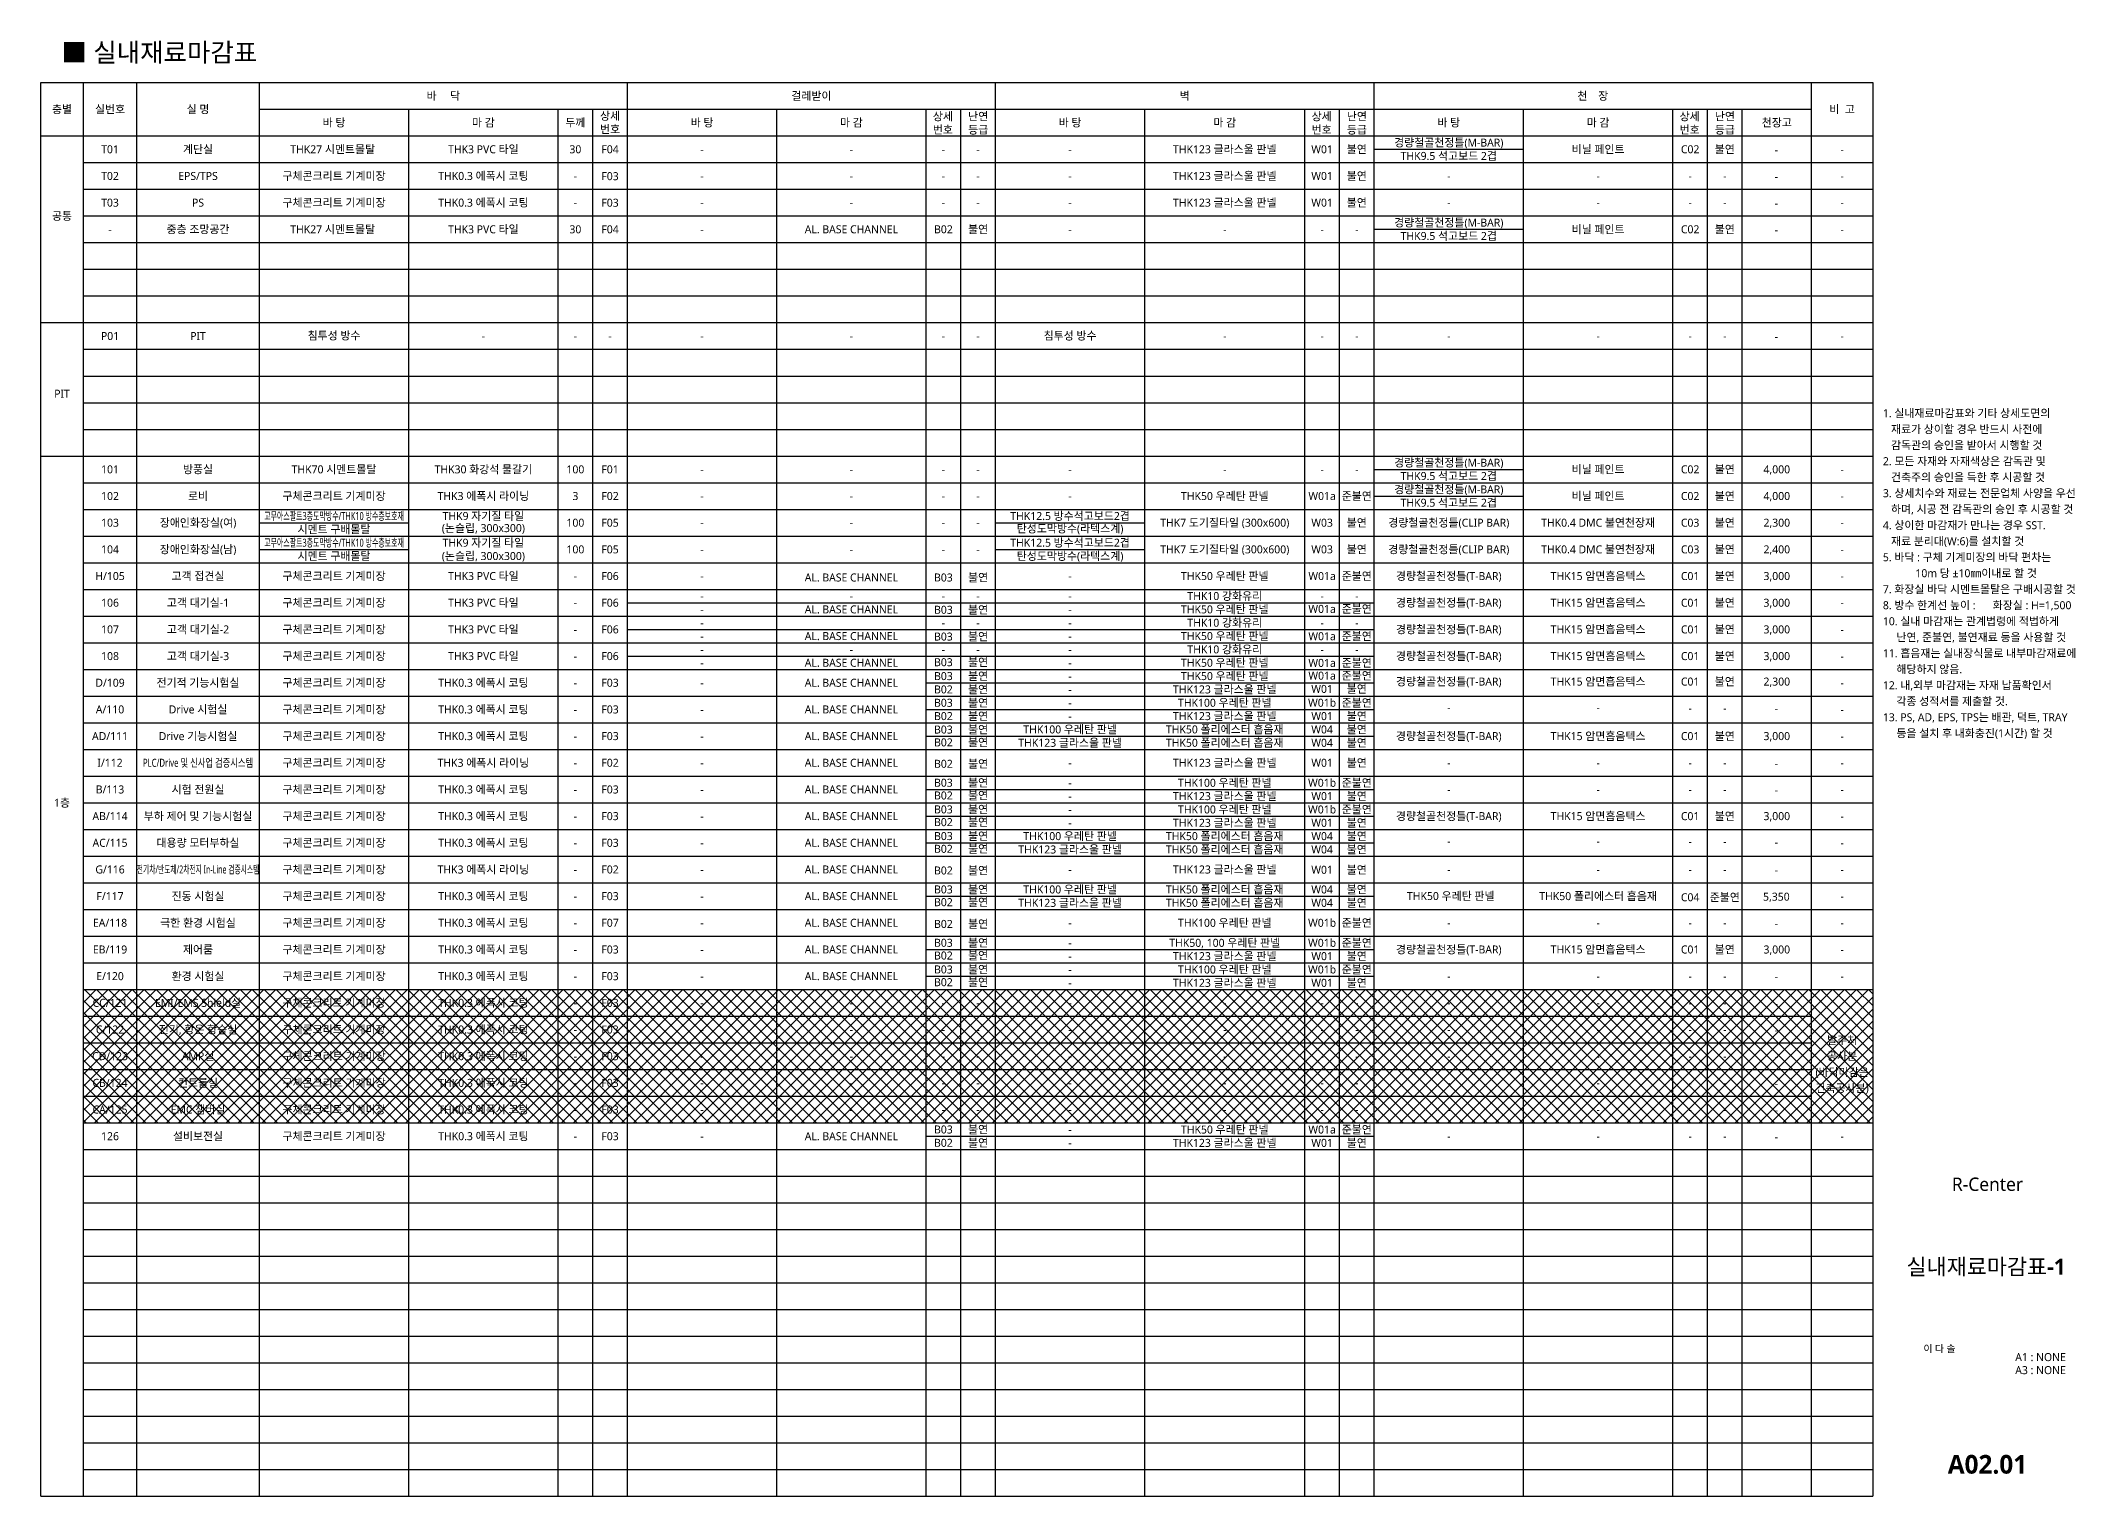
# Model space of a CAD drawing. Header units: millimetres. Extents: x 233 to 16681, y 105 to 2867.
# Drawn here: x 233 to 4047, y 105 to 2834 of the extents above; entities that cross this region are included whole.
import ezdxf
from ezdxf.enums import TextEntityAlignment as Align

# ---------------------------------------------------------------- set-up
doc = ezdxf.new("R2010")
doc.units = ezdxf.units.MM
doc.header["$LTSCALE"] = 5
for name, color, linetype in [('@별도공사분', 252, 'Continuous'), ('A-TXT-NOTE', 3, 'Continuous'), ('DIM', 7, 'Continuous'), ('ETC-8', 8, 'Continuous'), ('TEXT', 3, 'Continuous'), ('TXT', 3, 'Continuous'), ('XR-SHEET$0$TITLE', 7, 'Continuous'), ('XR-SHEET$1$SHT', 5, 'Continuous'), ('XR-SHEET$1$TEXT', 3, 'Continuous')]:
    doc.layers.add(name, color=color, linetype=linetype)
doc.styles.add('XR-SHEET$0$굴림체(옥산)', font='malgun.ttf')
doc.styles.add('맑은고딕', font='malgun.ttf')
doc.styles.add('맑은고딕B', font='malgunbd.ttf')
doc.styles.add('스타일1', font='malgun.ttf')

# ---------------------------------------------------------------- blocks, each defined once
blk = doc.blocks.new('XR-SHEET$0$TITLE')
at = {"layer": 'XR-SHEET$0$TITLE', "true_color": 0x000000, "style": 'XR-SHEET$0$굴림체(옥산)'}
for tag, height, p in [('동명칭', 6, (776.77, -457.26)), ('SCALE-A1', 3, (797.5, -522)), ('SCALE-A3', 3, (797.5, -527)), ('DATA', 3, (797.5, -540))]:
    blk.add_attdef(tag, text='', height=height, dxfattribs=at).set_placement(p, align=Align.MIDDLE)
for tag, height, p in [('TITLE1', 6, (776.5, -479.4)), ('TITLE4', 6, (776.5, -484.39)), ('TITLE2', 6, (776.5, -489)), ('TITLE5', 6, (776.5, -493.99)), ('TITLE3', 6, (776.5, -498.7)), ('NAME-1', 3, (760.16, -517.5)), ('NAME-2', 3, (760.16, -526.5)), ('A0.00', 7, (776.5, -561))]:
    blk.add_attdef(tag, text='', height=height, dxfattribs=at).set_placement(p, align=Align.MIDDLE_CENTER)
blk = doc.blocks.new('A$C5f08aae1')
at = {"layer": 'A-TXT-NOTE', "style": '맑은고딕'}
for s, p in [('1. 실내재료마감표와 기타 상세도면의 ', (13.9, -33.8)), ('   재료가 상이할 경우 반드시 사전에 ', (13.9, -63.8)), ('2. 모든 자재와 자재색상은 감독관 및 ', (13.9, -123.8)), ('   감독관의 승인을 받아서 시행할 것', (13.9, -93.8)), ('   건축주의 승인을 득한 후 시공할 것', (13.9, -153.8)), ('3. 상세치수와 재료는 전문업체 사양을 우선', (13.9, -183.8)), ('   하며, 시공 전 감독관의 승인 후 시공할 것', (13.9, -213.8)), ('4. 상이한 마감재가 만나는 경우 SST.', (13.9, -243.8)), ('   재료 분리대(W:6)를 설치할 것', (13.9, -273.8)), ('5. 바닥 : 구체 기계미장의 바닥 편차는 ', (13.9, -303.8)), ('            10m 당 ±10㎜이내로 할 것', (13.9, -333.8)), ('7. 화장실 바닥 시멘트몰탈은 구배시공할 것', (13.9, -363.8)), ('8. 방수 한계선 높이 :', (13.9, -393.8)), ('10. 실내 마감재는 관계법령에 적법하게', (13.9, -423.8)), ('   화장실 : H=1,500', (204.7, -393.8)), ('     난연, 준불연, 불연재료 등을 사용할 것', (13.9, -453.8)), ('11. 흡음재는 실내장식물로 내부마감재료에', (13.9, -483.8)), ('     해당하지 않음.', (13.9, -513.8)), ('12. 내,외부 마감재는 자재 납품확인서', (13.9, -543.8)), ('     각종 성적서를 제출할 것.', (13.9, -573.8)), ('13. PS, AD, EPS, TPS는 배관, 덕트, TRAY ', (13.9, -603.8)), ('     등을 설치 후 내화충진(1시간) 할 것', (13.9, -633.8))]:
    blk.add_text(s, height=15, dxfattribs=at).set_placement(p, align=Align.MIDDLE_LEFT)

msp = doc.modelspace()

# ---------------------------------------------------------------- hatches: boundary and pattern name
at = {"layer": '@별도공사분'}
h = msp.add_hatch(dxfattribs=at)
h.set_pattern_fill('ANSI37', color=256, scale=5, style=0)
h.paths.add_polyline_path([(312.5, 1055), (3667.5, 1055), (3667.5, 805), (312.5, 805)])

# ---------------------------------------------------------------- linework, layer by layer
at = {"layer": 'DIM'}
msp.add_line((642.5, 2705), (3552.5, 2705), dxfattribs=at)
at = {"layer": 'ETC-8'}
for p, q in [((922.5, 105), (922.5, 2705)), ((1202.5, 105), (1202.5, 2705)), ((1267.5, 105), (1267.5, 2705)), ((1612.5, 105), (1612.5, 2705)), ((1892.5, 105), (1892.5, 2705)), ((1892.5, 105), (1892.5, 2705)), ((1957.5, 105), (1957.5, 2705)), ((2302.5, 105), (2302.5, 2705)), ((2602.5, 105), (2602.5, 2705)), ((2667.5, 105), (2667.5, 2705)), ((3012.5, 105), (3012.5, 2705)), ((3292.5, 105), (3292.5, 2705)), ((3357.5, 105), (3357.5, 2705)), ((3422.5, 105), (3422.5, 2705)), ((312.5, 2605), (3667.5, 2605)), ((2732.5, 2630), (3012.5, 2630)), ((312.5, 2555), (3667.5, 2555)), ((312.5, 2505), (3667.5, 2505)), ((2732.5, 2480), (3012.5, 2480)), ((312.5, 2455), (3667.5, 2455)), ((312.5, 2405), (3667.5, 2405)), ((312.5, 2355), (3667.5, 2355)), ((312.5, 2305), (3667.5, 2305)), ((312.5, 2255), (3667.5, 2255)), ((312.5, 2205), (3667.5, 2205)), ((312.5, 2155), (3667.5, 2155)), ((312.5, 2105), (3667.5, 2105)), ((312.5, 2055), (3667.5, 2055)), ((2732.5, 2030), (3012.5, 2030)), ((312.5, 2005), (3667.5, 2005)), ((312.5, 1955), (3667.5, 1955)), ((2732.5, 1980), (3012.5, 1980)), ((642.5, 1930), (922.5, 1930)), ((2022.5, 1930), (2302.5, 1930)), ((312.5, 1905), (3667.5, 1905)), ((642.5, 1880), (922.5, 1880)), ((2022.5, 1880), (2302.5, 1880)), ((312.5, 1855), (3667.5, 1855)), ((312.5, 1805), (3667.5, 1805)), ((312.5, 1755), (3667.5, 1755)), ((1332.5, 1780), (2732.5, 1780)), ((1332.5, 1730), (2732.5, 1730)), ((312.5, 1705), (3667.5, 1705)), ((1332.5, 1680), (2732.5, 1680)), ((312.5, 1655), (3667.5, 1655)), ((312.5, 1605), (3667.5, 1605)), ((1892.5, 1630), (2732.5, 1630)), ((1892.5, 1580), (2732.5, 1580)), ((312.5, 1555), (3667.5, 1555)), ((1892.5, 1530), (2732.5, 1530)), ((312.5, 1505), (3667.5, 1505)), ((312.5, 1455), (3667.5, 1455)), ((1892.5, 1430), (2732.5, 1430)), ((312.5, 1405), (3667.5, 1405)), ((1892.5, 1380), (2732.5, 1380)), ((312.5, 1355), (3667.5, 1355)), ((312.5, 1305), (3667.5, 1305)), ((1892.5, 1330), (2732.5, 1330)), ((312.5, 1255), (3667.5, 1255)), ((1892.5, 1230), (2732.5, 1230)), ((312.5, 1205), (3667.5, 1205)), ((312.5, 1155), (3667.5, 1155)), ((1892.5, 1130), (2732.5, 1130)), ((312.5, 1105), (3667.5, 1105)), ((1892.5, 1080), (2732.5, 1080)), ((312.5, 1055), (3667.5, 1055)), ((312.5, 1005), (3552.5, 1005)), ((312.5, 955), (3552.5, 955)), ((312.5, 905), (3552.5, 905)), ((312.5, 855), (3552.5, 855)), ((312.5, 805), (3667.5, 805)), ((1892.5, 780), (2732.5, 780)), ((312.5, 755), (3667.5, 755)), ((312.5, 705), (3667.5, 705)), ((312.5, 655), (3667.5, 655)), ((312.5, 605), (3667.5, 605)), ((312.5, 555), (3667.5, 555)), ((312.5, 505), (3667.5, 505)), ((312.5, 455), (3667.5, 455)), ((312.5, 405), (3667.5, 405)), ((312.5, 355), (3667.5, 355)), ((312.5, 305), (3667.5, 305)), ((312.5, 255), (3667.5, 255)), ((312.5, 205), (3667.5, 205)), ((312.5, 155), (3667.5, 155))]:
    msp.add_line(p, q, dxfattribs=at)
at = {"layer": 'ETC-8', "color": 2}
msp.add_line((232.5, 105), (3667.5, 105), dxfattribs=at)
at = {"layer": 'TEXT', "color": 3}
for p, q in [((232.5, 105), (232.5, 2755)), ((232.5, 2755), (3667.5, 2755)), ((312.5, 105), (312.5, 2755)), ((412.5, 105), (412.5, 2755)), ((642.5, 105), (642.5, 2755)), ((1332.5, 105), (1332.5, 2755)), ((2022.5, 105), (2022.5, 2755)), ((2022.5, 105), (2022.5, 2755)), ((2732.5, 105), (2732.5, 2755)), ((3552.5, 105), (3552.5, 2755)), ((3667.5, 2755), (3667.5, 105)), ((232.5, 2655), (3667.5, 2655)), ((232.5, 2305), (3667.5, 2305)), ((232.5, 2055), (3667.5, 2055))]:
    msp.add_line(p, q, dxfattribs=at)

# ---------------------------------------------------------------- block references
at = {"layer": 'TEXT'}
msp.add_blockref('A$C5f08aae1', (3672.5, 2169.1), dxfattribs=at)
ref = msp.add_blockref('XR-SHEET$0$TITLE', (0, 0), dxfattribs=dict(at, xscale=5, yscale=5, zscale=5))
ref.add_attrib('TITLE2', '실내재료마감표-1', dxfattribs={"layer": 'XR-SHEET$1$SHT', "color": 4, "true_color": 0x000004, "height": 30, "style": '맑은고딕B'}).set_placement((3880, 535.4), align=Align.MIDDLE_CENTER)
ref.add_attrib('NAME-1', '이 다 솔', dxfattribs={"layer": 'XR-SHEET$1$TEXT', "color": 3, "true_color": 0x000003, "height": 13.5, "style": '스타일1'}).set_placement((3762.5, 381.7, 68.9), align=Align.MIDDLE_LEFT)
ref.add_attrib('SCALE-A1', 'A1 : NONE', dxfattribs={"layer": 'XR-SHEET$1$SHT', "color": 3, "true_color": 0x000003, "height": 15, "style": '스타일1'}).set_placement((3982, 365.9), align=Align.MIDDLE_CENTER)
ref.add_attrib('SCALE-A3', 'A3 : NONE', dxfattribs={"layer": 'XR-SHEET$1$SHT', "color": 3, "true_color": 0x000003, "height": 15, "style": '스타일1'}).set_placement((3982, 341.5), align=Align.MIDDLE_CENTER)
ref.add_attrib('A0.00', 'A02.01', dxfattribs={"layer": 'XR-SHEET$1$SHT', "color": 4, "true_color": 0x000004, "height": 35, "style": '맑은고딕B'}).set_placement((3882.5, 165), align=Align.MIDDLE_CENTER)

# ---------------------------------------------------------------- texts
at = {"layer": 'TEXT', "style": '스타일1'}
msp.add_text('■ 실내재료마감표', height=35, dxfattribs=at).set_placement((271.5, 2794))
msp.add_text('R-Center', height=25, dxfattribs=at).set_placement((3882.5, 690), align=Align.MIDDLE_CENTER)
at = {"layer": 'TXT', "style": '스타일1'}
for s, p in [('층별', (272.5, 2705)), ('실번호', (362.5, 2705)), ('실 명', (527.5, 2705)), ('바     닥', (987.5, 2730)), ('걸레받이', (1677.5, 2730)), ('벽', (2377.5, 2730)), ('천    장', (3142.5, 2730)), ('비  고', (3610, 2705)), ('바 탕', (782.5, 2680)), ('마 감', (1062.5, 2680)), ('두께', (1235, 2680)), ('상세', (1300, 2692.5)), ('번호', (1300, 2667.5)), ('바 탕', (1472.5, 2680)), ('마 감', (1752.5, 2680)), ('상세', (1924.1, 2691.6)), ('번호', (1924.1, 2666.6)), ('등급', (1990.2, 2666.6)), ('난연', (1990.2, 2691.6)), ('바 탕', (2162.5, 2680)), ('마 감', (2452.5, 2680)), ('상세', (2634.1, 2691.6)), ('번호', (2634.1, 2666.6)), ('등급', (2700.2, 2666.6)), ('난연', (2700.2, 2691.6)), ('바 탕', (2872.5, 2680)), ('마 감', (3152.5, 2680)), ('상세', (3324.1, 2691.6)), ('번호', (3324.1, 2666.6)), ('등급', (3390.2, 2666.6)), ('난연', (3390.2, 2691.6)), ('천장고', (3487.5, 2680)), ('T01', (362.5, 2630)), ('계단실', (527.5, 2630)), ('THK27 시멘트몰탈 ', (782.5, 2630)), ('THK3 PVC 타일', (1062.5, 2630)), ('30', (1235, 2630)), ('F04', (1300, 2630)), ('THK123 글라스울 판넬', (2452.5, 2630)), ('W01', (2635, 2630)), ('불연', (2700, 2630)), ('경량철골천정틀(M-BAR)', (2872.5, 2642.5)), ('비닐 페인트', (3152.5, 2630)), ('C02', (3325, 2630)), ('불연', (3390, 2630)), ('-', (1472.5, 2630)), ('-', (1752.5, 2630)), ('-', (1925, 2630)), ('-', (1990, 2630)), ('-', (2162.5, 2630)), ('THK9.5 석고보드 2겹', (2872.5, 2617.5)), ('-', (3486.7, 2629)), ('-', (3610, 2630)), ('T02', (362.5, 2580)), ('EPS/TPS', (527.5, 2580)), ('구체콘크리트 기계미장', (782.5, 2580)), ('THK0.3 에폭시 코팅', (1062.5, 2580)), ('-', (1235, 2580)), ('F03', (1300, 2579.6)), ('-', (1472.5, 2580)), ('-', (1752.5, 2580)), ('-', (1925, 2580)), ('-', (1990, 2580)), ('-', (2162.5, 2580)), ('THK123 글라스울 판넬', (2452.5, 2580)), ('W01', (2635, 2580)), ('불연', (2700, 2580)), ('-', (2872.5, 2580)), ('-', (3152.5, 2580)), ('-', (3325, 2580)), ('-', (3390, 2580)), ('-', (3486.7, 2579)), ('-', (3610, 2580)), ('T03', (362.5, 2530)), ('PS', (527.5, 2530)), ('구체콘크리트 기계미장', (782.5, 2530)), ('THK0.3 에폭시 코팅', (1062.5, 2530)), ('-', (1235, 2530)), ('F03', (1300, 2529.8)), ('-', (1472.5, 2530)), ('-', (1752.5, 2530)), ('-', (1925, 2530)), ('-', (1990, 2530)), ('-', (2162.5, 2530)), ('THK123 글라스울 판넬', (2452.5, 2530)), ('W01', (2635, 2530)), ('불연', (2700, 2530)), ('-', (2872.5, 2530)), ('-', (3152.5, 2530)), ('-', (3325, 2530)), ('-', (3390, 2530)), ('-', (3486.7, 2529)), ('-', (3610, 2530)), ('공통', (272.5, 2505)), ('중층 조망공간', (527.5, 2480)), ('THK27 시멘트몰탈 ', (782.5, 2480)), ('THK3 PVC 타일', (1062.5, 2480)), ('30', (1235, 2480)), ('F04', (1300, 2480)), ('AL. BASE CHANNEL', (1752.5, 2480)), ('B02', (1925, 2480)), ('불연', (1990, 2480)), ('경량철골천정틀(M-BAR)', (2872.5, 2492.5)), ('비닐 페인트', (3152.5, 2479.8)), ('C02', (3325, 2480)), ('불연', (3390, 2480)), ('-', (362.5, 2480)), ('-', (1472.5, 2480)), ('-', (2162.5, 2480)), ('-', (2452.5, 2480)), ('-', (2635, 2480)), ('-', (2700, 2480)), ('THK9.5 석고보드 2겹', (2872.5, 2467.5)), ('-', (3486.7, 2479)), ('-', (3610, 2480)), ('침투성 방수', (782.5, 2280.8)), ('침투성 방수', (2162.5, 2280.5)), ('P01', (362.5, 2280)), ('PIT', (527.5, 2280)), ('-', (1062.5, 2280)), ('-', (1235, 2280)), ('-', (1300, 2280)), ('-', (1472.5, 2280)), ('-', (1752.5, 2280)), ('-', (1925, 2280)), ('-', (1990, 2280)), ('-', (2452.5, 2280)), ('-', (2635, 2280)), ('-', (2700, 2280)), ('-', (2872.5, 2280)), ('-', (3152.5, 2280)), ('-', (3325, 2280)), ('-', (3390, 2280)), ('-', (3486.7, 2279)), ('-', (3610, 2280)), ('PIT', (272.5, 2171.8)), ('101', (362.5, 2030)), ('방풍실', (527.5, 2030)), ('THK70 시멘트몰탈', (782.5, 2030)), ('THK30 화강석 물갈기', (1062.5, 2030)), ('100', (1235, 2030)), ('F01', (1300, 2030)), ('-', (1472.5, 2030)), ('-', (1752.5, 2030)), ('-', (1925, 2030)), ('-', (1990, 2030)), ('-', (2162.5, 2030)), ('-', (2452.5, 2030)), ('-', (2635, 2030)), ('-', (2700, 2030)), ('경량철골천정틀(M-BAR)', (2872.5, 2042.5)), ('THK9.5 석고보드 2겹', (2872.5, 2017.5)), ('비닐 페인트', (3152.5, 2030)), ('C02', (3325, 2030)), ('불연', (3390, 2030)), ('4,000', (3487.5, 2030)), ('-', (3610, 2030)), ('102', (362.5, 1980)), ('로비', (527.5, 1980)), ('구체콘크리트 기계미장', (782.5, 1980)), ('THK3 에폭시 라이닝', (1062.5, 1980)), ('3', (1235, 1980)), ('F02', (1300, 1980)), ('THK50 우레탄 판넬', (2452.5, 1980)), ('W01a', (2635, 1980)), ('준불연', (2700, 1980)), ('경량철골천정틀(M-BAR)', (2872.5, 1992.5)), ('비닐 페인트', (3152.5, 1980)), ('C02', (3325, 1980)), ('불연', (3390, 1980)), ('4,000', (3487.5, 1980)), ('THK9 자기질 타일', (1062.5, 1942.5)), ('-', (1472.5, 1980)), ('-', (1752.5, 1980)), ('-', (1925, 1980)), ('-', (1990, 1980)), ('THK12.5 방수석고보드2겹', (2162.5, 1942.5)), ('-', (2162.5, 1980)), ('THK9.5 석고보드 2겹', (2872.5, 1967.5)), ('-', (3610, 1980)), ('103', (362.5, 1930)), ('장애인화장실(여)', (527.5, 1930)), ('시멘트 구배몰탈', (782.5, 1917.5)), ('(논슬립, 300x300)', (1062.5, 1919.9)), ('100', (1235, 1930)), ('F05', (1300, 1930)), ('-', (1472.5, 1930)), ('-', (1472.5, 1930)), ('-', (1752.5, 1930)), ('-', (1752.5, 1930)), ('-', (1925, 1930)), ('-', (1925, 1930)), ('-', (1990, 1930)), ('-', (1990, 1930)), ('탄성도막방수(라텍스계)', (2162.5, 1919)), ('THK7 도기질타일 (300x600)', (2452.5, 1930)), ('W03', (2635, 1930)), ('불연', (2700, 1930)), ('경량철골천정틀(CLIP BAR)', (2872.5, 1930)), ('THK0.4 DMC 불연천장재', (3152.5, 1930)), ('C03', (3325, 1930)), ('불연', (3390, 1930)), ('2,300', (3487.5, 1930)), ('-', (3610, 1930)), ('104', (362.5, 1880)), ('장애인화장실(남)', (527.5, 1880)), ('시멘트 구배몰탈', (782.5, 1867.5)), ('(논슬립, 300x300)', (1062.5, 1867.5)), ('THK9 자기질 타일', (1062.5, 1892.5)), ('100', (1235, 1880)), ('F05', (1300, 1880)), ('-', (1472.5, 1880)), ('-', (1752.5, 1880)), ('-', (1925, 1880)), ('-', (1990, 1880)), ('THK12.5 방수석고보드2겹', (2162.5, 1892.5)), ('탄성도막방수(라텍스계)', (2162.5, 1867.5)), ('THK7 도기질타일 (300x600)', (2452.5, 1880)), ('W03', (2635, 1880)), ('불연', (2700, 1880)), ('경량철골천정틀(CLIP BAR)', (2872.5, 1880)), ('THK0.4 DMC 불연천장재', (3152.5, 1880)), ('C03', (3325, 1880)), ('불연', (3390, 1880)), ('2,400', (3487.5, 1880)), ('-', (3610, 1880)), ('H/105', (362.5, 1830)), ('고객 접견실', (527.5, 1830)), ('구체콘크리트 기계미장', (782.5, 1830)), ('THK3 PVC 타일', (1062.5, 1830)), ('F06', (1300, 1830)), ('AL. BASE CHANNEL', (1752.5, 1827.3)), ('B03', (1925, 1827.3)), ('불연', (1990, 1827.3)), ('THK50 우레탄 판넬', (2452.5, 1830)), ('W01a', (2635, 1830)), ('준불연', (2700, 1830)), ('경량철골천정틀(T-BAR)', (2872.5, 1830)), ('THK15 암면흡음텍스', (3152.5, 1830)), ('C01', (3325, 1830)), ('불연', (3390, 1830)), ('3,000', (3487.5, 1830)), ('-', (1235, 1830)), ('-', (1472.5, 1830)), ('-', (2162.5, 1830)), ('THK10 강화유리', (2452.5, 1792.5)), ('-', (3610, 1830)), ('106', (362.5, 1780)), ('고객 대기실-1', (527.5, 1780)), ('구체콘크리트 기계미장', (782.5, 1780)), ('THK3 PVC 타일', (1062.5, 1780)), ('-', (1235, 1780)), ('F06', (1300, 1780)), ('-', (1472.5, 1792.5)), ('-', (1472.5, 1767.5)), ('AL. BASE CHANNEL', (1752.5, 1767.5)), ('-', (1752.5, 1792.5)), ('B03', (1925, 1766.8)), ('-', (1925, 1792.5)), ('불연', (1990, 1766.8)), ('-', (1990, 1792.5)), ('-', (2162.5, 1792.5)), ('-', (2162.5, 1767.5)), ('THK50 우레탄 판넬', (2452.5, 1767.5)), ('W01a', (2635, 1768.4)), ('-', (2635, 1792.5)), ('준불연', (2700, 1768.4)), ('-', (2700, 1792.5)), ('경량철골천정틀(T-BAR)', (2872.5, 1780)), ('THK15 암면흡음텍스', (3152.5, 1780)), ('C01', (3325, 1780)), ('불연', (3390, 1780)), ('3,000', (3487.5, 1780)), ('-', (3610, 1780)), ('107', (362.5, 1730)), ('고객 대기실-2', (527.5, 1730)), ('구체콘크리트 기계미장', (782.5, 1730)), ('THK3 PVC 타일', (1062.5, 1730)), ('-', (1235, 1730)), ('F06', (1300, 1730)), ('-', (1472.5, 1742.5)), ('AL. BASE CHANNEL', (1752.5, 1717.5)), ('B03', (1925, 1716.6)), ('-', (1925, 1742.5)), ('불연', (1990, 1716.6)), ('-', (1990, 1742.5)), ('-', (2162.5, 1742.5)), ('THK50 우레탄 판넬', (2452.5, 1717.5)), ('THK10 강화유리', (2452.5, 1742.5)), ('W01a', (2635, 1717.2)), ('-', (2635, 1742.5)), ('준불연', (2700, 1717.2)), ('-', (2700, 1742.5)), ('경량철골천정틀(T-BAR)', (2872.5, 1730)), ('THK15 암면흡음텍스', (3152.5, 1730)), ('C01', (3325, 1730)), ('불연', (3390, 1730)), ('3,000', (3487.5, 1730)), ('-', (3610, 1730)), ('108', (362.5, 1680)), ('고객 대기실-3', (527.5, 1680)), ('구체콘크리트 기계미장', (782.5, 1680)), ('THK3 PVC 타일', (1062.5, 1680)), ('-', (1235, 1680)), ('F06', (1300, 1680)), ('-', (1472.5, 1717.5)), ('-', (1472.5, 1692.5)), ('-', (1752.5, 1692.5)), ('-', (1925, 1692.5)), ('-', (1990, 1692.5)), ('-', (2162.5, 1717.5)), ('-', (2162.5, 1692.5)), ('THK10 강화유리', (2452.5, 1692.5)), ('-', (2635, 1692.5)), ('-', (2700, 1692.5)), ('경량철골천정틀(T-BAR)', (2872.5, 1680)), ('THK15 암면흡음텍스', (3152.5, 1680)), ('C01', (3325, 1680)), ('불연', (3390, 1680)), ('3,000', (3487.5, 1680)), ('-', (3610, 1680)), ('-', (1472.5, 1667.5)), ('AL. BASE CHANNEL', (1752.5, 1667.5)), ('B03', (1925, 1668.5)), ('B03', (1925, 1642.5)), ('불연', (1990, 1668.5)), ('불연', (1990, 1642.5)), ('-', (2162.5, 1667.5)), ('-', (2162.5, 1642.5)), ('THK50 우레탄 판넬', (2452.5, 1667.5)), ('THK50 우레탄 판넬', (2452.5, 1642.5)), ('W01a', (2635, 1667.2)), ('W01a', (2635, 1643.3)), ('준불연', (2700, 1667.2)), ('준불연', (2700, 1643.3)), ('경량철골천정틀(T-BAR)', (2872.5, 1632.2)), ('THK15 암면흡음텍스', (3152.5, 1632.2)), ('불연', (3390, 1632.2)), ('D/109', (362.5, 1630)), ('전기적 기능시험실', (527.5, 1630)), ('구체콘크리트 기계미장', (782.5, 1630)), ('THK0.3 에폭시 코팅', (1062.5, 1630)), ('-', (1235, 1630)), ('F03', (1300, 1630)), ('-', (1472.5, 1630)), ('AL. BASE CHANNEL', (1752.5, 1630)), ('B02', (1925, 1617.5)), ('불연', (1990, 1617.5)), ('-', (2162.5, 1617.5)), ('THK123 글라스울 판넬', (2452.5, 1617.5)), ('W01', (2635, 1618.4)), ('불연', (2700, 1618.4)), ('C01', (3325, 1632.2)), ('2,300', (3487.5, 1632.2)), ('-', (3610, 1630)), ('A/110', (362.5, 1580)), ('Drive 시험실', (527.5, 1580)), ('구체콘크리트 기계미장', (782.5, 1580)), ('THK0.3 에폭시 코팅', (1062.5, 1580)), ('-', (1235, 1580)), ('F03', (1300, 1580)), ('-', (1472.5, 1580)), ('AL. BASE CHANNEL', (1752.5, 1580)), ('B03', (1925, 1592.5)), ('B02', (1925, 1567.5)), ('불연', (1990, 1592.5)), ('불연', (1990, 1567.5)), ('-', (2162.5, 1592.5)), ('-', (2162.5, 1567.5)), ('THK123 글라스울 판넬', (2452.5, 1567.5)), ('THK100 우레탄 판넬', (2452.5, 1592.5)), ('W01b', (2635, 1592.5)), ('W01', (2635, 1567.5)), ('준불연', (2700, 1592.5)), ('불연', (2700, 1567.5)), ('-', (2872.5, 1583.2)), ('-', (3152.5, 1583.2)), ('-', (3325, 1582.3)), ('-', (3390, 1582.3)), ('-', (3486.7, 1581.3)), ('-', (3610, 1580)), ('AD/111', (362.5, 1530)), ('Drive 기능시험실', (527.5, 1530)), ('구체콘크리트 기계미장', (782.5, 1530)), ('THK0.3 에폭시 코팅', (1062.5, 1530)), ('-', (1235, 1530)), ('F03', (1300, 1530)), ('-', (1472.5, 1530)), ('AL. BASE CHANNEL', (1752.5, 1530)), ('B03', (1925, 1542.3)), ('B02', (1925, 1518.2)), ('불연', (1990, 1542.3)), ('불연', (1990, 1518.2)), ('THK123 글라스울 판넬', (2162.5, 1517.5)), ('THK100 우레탄 판넬', (2162.5, 1542.5)), ('THK50 폴리에스터 흡음재', (2452.5, 1542.5)), ('THK50 폴리에스터 흡음재', (2452.5, 1517.5)), ('W04', (2635, 1542.5)), ('불연', (2700, 1542.5)), ('불연', (2700, 1517.5)), ('경량철골천정틀(T-BAR)', (2872.5, 1530)), ('THK15 암면흡음텍스', (3152.5, 1530)), ('C01', (3325, 1530)), ('불연', (3390, 1530)), ('3,000', (3487.5, 1530)), ('-', (3610, 1530)), ('구체콘크리트 기계미장', (782.5, 1480)), ('THK3 에폭시 라이닝', (1062.5, 1480)), ('F02', (1300, 1480)), ('THK123 글라스울 판넬', (2452.5, 1480)), ('W04', (2635, 1517.5)), ('W01', (2635, 1480)), ('불연', (2700, 1480)), ('I/112', (362.5, 1480)), ('-', (1235, 1480)), ('-', (1472.5, 1480)), ('AL. BASE CHANNEL', (1752.5, 1480)), ('B02', (1925, 1478.1)), ('B03', (1925, 1442.6)), ('불연', (1990, 1478.1)), ('불연', (1990, 1442.6)), ('-', (2162.5, 1480)), ('THK100 우레탄 판넬', (2452.5, 1442.5)), ('W01b', (2635, 1442.5)), ('준불연', (2700, 1442.5)), ('-', (2872.5, 1480)), ('-', (3152.5, 1480)), ('-', (3325, 1480)), ('-', (3390, 1480)), ('-', (3486.7, 1479)), ('-', (3610, 1480)), ('1층', (272.5, 1405)), ('B/113', (362.5, 1430)), ('시험 전원실', (527.5, 1430)), ('구체콘크리트 기계미장', (782.5, 1430)), ('THK0.3 에폭시 코팅', (1062.5, 1430)), ('-', (1235, 1430)), ('F03', (1300, 1430)), ('-', (1472.5, 1430)), ('AL. BASE CHANNEL', (1752.5, 1430)), ('B02', (1925, 1418.7)), ('불연', (1990, 1418.7)), ('-', (2162.5, 1442.5)), ('-', (2162.5, 1417.5)), ('THK123 글라스울 판넬', (2452.5, 1417.5)), ('W01', (2635, 1417.5)), ('불연', (2700, 1417.5)), ('-', (2872.5, 1430)), ('-', (3152.5, 1430)), ('-', (3325, 1430)), ('-', (3390, 1430)), ('-', (3486.7, 1429)), ('-', (3610, 1430)), ('AB/114', (362.5, 1380)), ('부하 제어 및 기능시험실', (527.5, 1380)), ('구체콘크리트 기계미장', (782.5, 1380)), ('THK0.3 에폭시 코팅', (1062.5, 1380)), ('-', (1235, 1380)), ('F03', (1300, 1380)), ('-', (1472.5, 1380)), ('AL. BASE CHANNEL', (1752.5, 1380)), ('B03', (1925, 1392.6)), ('B02', (1925, 1368.7)), ('불연', (1990, 1392.6)), ('불연', (1990, 1368.7)), ('-', (2162.5, 1392.5)), ('THK123 글라스울 판넬', (2452.5, 1367.5)), ('THK100 우레탄 판넬', (2452.5, 1392.5)), ('W01b', (2635, 1392.5)), ('W01', (2635, 1367.5)), ('준불연', (2700, 1392.5)), ('불연', (2700, 1367.5)), ('경량철골천정틀(T-BAR)', (2872.5, 1380)), ('THK15 암면흡음텍스', (3152.5, 1380)), ('C01', (3325, 1380)), ('불연', (3390, 1380)), ('3,000', (3487.5, 1380)), ('-', (3610, 1380)), ('AC/115', (362.5, 1330)), ('대용량 모터부하실', (527.5, 1330)), ('구체콘크리트 기계미장', (782.5, 1330)), ('THK0.3 에폭시 코팅', (1062.5, 1330)), ('F03', (1300, 1330)), ('AL. BASE CHANNEL', (1752.5, 1330)), ('B03', (1925, 1342.6)), ('불연', (1990, 1342.6)), ('THK100 우레탄 판넬', (2162.5, 1342.5)), ('-', (2162.5, 1367.5)), ('THK50 폴리에스터 흡음재', (2452.5, 1342.5)), ('W04', (2635, 1342.5)), ('불연', (2700, 1342.5)), ('-', (1235, 1330)), ('-', (1472.5, 1330)), ('B02', (1925, 1318.7)), ('불연', (1990, 1318.7)), ('THK123 글라스울 판넬', (2162.5, 1317.5)), ('THK50 폴리에스터 흡음재', (2452.5, 1317.5)), ('W04', (2635, 1317.5)), ('불연', (2700, 1317.5)), ('-', (2872.5, 1333.2)), ('-', (3152.5, 1333.2)), ('-', (3325, 1332.3)), ('-', (3390, 1332.3)), ('-', (3486.7, 1331.3)), ('-', (3610, 1330)), ('G/116', (362.5, 1280)), ('구체콘크리트 기계미장', (782.5, 1280)), ('THK3 에폭시 라이닝', (1062.5, 1280)), ('-', (1235, 1280)), ('F02', (1300, 1280)), ('-', (1472.5, 1280)), ('AL. BASE CHANNEL', (1752.5, 1280)), ('B02', (1925, 1278.1)), ('불연', (1990, 1278.1)), ('-', (2162.5, 1280)), ('THK123 글라스울 판넬', (2452.5, 1280)), ('W01', (2635, 1279.4)), ('불연', (2700, 1279.4)), ('-', (2872.5, 1280)), ('-', (3152.5, 1280)), ('-', (3325, 1280)), ('-', (3390, 1280)), ('-', (3486.7, 1279)), ('-', (3610, 1280)), ('F/117', (362.5, 1230)), ('진동 시험실', (527.5, 1230)), ('구체콘크리트 기계미장', (782.5, 1230)), ('THK0.3 에폭시 코팅', (1062.5, 1230)), ('-', (1235, 1230)), ('F03', (1300, 1230)), ('-', (1472.5, 1230)), ('AL. BASE CHANNEL', (1752.5, 1230)), ('B03', (1925, 1242.6)), ('B02', (1925, 1218.7)), ('불연', (1990, 1242.6)), ('불연', (1990, 1218.7)), ('THK123 글라스울 판넬', (2162.5, 1217.5)), ('THK100 우레탄 판넬', (2162.5, 1242.5)), ('THK50 폴리에스터 흡음재', (2452.5, 1242.5)), ('THK50 폴리에스터 흡음재', (2452.5, 1217.5)), ('W04', (2635, 1242.5)), ('W04', (2635, 1217.5)), ('불연', (2700, 1242.5)), ('불연', (2700, 1217.5)), ('THK50 우레탄 판넬', (2876.2, 1230.2)), ('THK50 폴리에스터 흡음재', (3152.5, 1230)), ('C04', (3325, 1227.9)), ('준불연', (3390, 1227.9)), ('5,350', (3486.7, 1229)), ('-', (3610, 1230)), ('EA/118', (362.5, 1180)), ('극한 환경 시험실', (527.5, 1180)), ('구체콘크리트 기계미장', (782.5, 1180)), ('THK0.3 에폭시 코팅', (1062.5, 1180)), ('F07', (1300, 1180)), ('AL. BASE CHANNEL', (1752.5, 1180)), ('B02', (1925, 1177.9)), ('불연', (1990, 1177.9)), ('THK100 우레탄 판넬', (2452.5, 1180)), ('W01b', (2635, 1180)), ('준불연', (2700, 1180)), ('-', (1235, 1180)), ('-', (1472.5, 1180)), ('B03', (1925, 1142.6)), ('불연', (1990, 1142.6)), ('-', (2162.5, 1180)), ('THK50, 100 우레탄 판넬', (2452.5, 1142.5)), ('W01b', (2635, 1142.5)), ('준불연', (2700, 1142.5)), ('-', (2872.5, 1180)), ('-', (3152.5, 1180)), ('-', (3325, 1180)), ('-', (3390, 1180)), ('-', (3486.7, 1179)), ('-', (3610, 1180)), ('EB/119', (362.5, 1130)), ('제어룸', (527.5, 1130)), ('구체콘크리트 기계미장', (782.5, 1130)), ('THK0.3 에폭시 코팅', (1062.5, 1130)), ('-', (1235, 1130)), ('F03', (1300, 1130)), ('-', (1472.5, 1130)), ('AL. BASE CHANNEL', (1752.5, 1130)), ('B02', (1925, 1118.7)), ('불연', (1990, 1118.7)), ('-', (2162.5, 1142.5)), ('-', (2162.5, 1117.5)), ('THK123 글라스울 판넬', (2452.5, 1117.5)), ('W01', (2635, 1117.5)), ('불연', (2700, 1117.5)), ('경량철골천정틀(T-BAR)', (2872.5, 1130)), ('THK15 암면흡음텍스', (3152.5, 1130)), ('C01', (3325, 1130)), ('불연', (3390, 1130)), ('3,000', (3487.5, 1130)), ('-', (3610, 1130)), ('E/120', (362.5, 1080)), ('환경 시험실', (527.5, 1080)), ('구체콘크리트 기계미장', (782.5, 1080)), ('THK0.3 에폭시 코팅', (1062.5, 1080)), ('-', (1235, 1080)), ('F03', (1300, 1080)), ('-', (1472.5, 1080)), ('AL. BASE CHANNEL', (1752.5, 1080)), ('B03', (1925, 1092.6)), ('B02', (1925, 1068.7)), ('불연', (1990, 1092.6)), ('불연', (1990, 1068.7)), ('-', (2162.5, 1092.5)), ('THK123 글라스울 판넬', (2452.5, 1067.5)), ('THK100 우레탄 판넬', (2452.5, 1092.5)), ('W01b', (2635, 1092.5)), ('W01', (2635, 1067.5)), ('준불연', (2700, 1092.5)), ('불연', (2700, 1067.5)), ('-', (2872.5, 1080)), ('-', (3152.5, 1080)), ('-', (3325, 1080)), ('-', (3390, 1080)), ('-', (3486.7, 1079)), ('-', (3610, 1080)), ('CC/121', (362.5, 1030)), ('EMI/EMS Shield실', (527.5, 1030)), ('구체콘크리트 기계미장', (782.5, 1030)), ('THK0.3 에폭시 코팅', (1062.5, 1030)), ('F03', (1300, 1030)), ('-', (2162.5, 1067.5)), ('-', (1235, 1030)), ('-', (1472.5, 1030)), ('-', (1752.5, 1030)), ('-', (1925, 1030)), ('-', (1990, 1030)), ('-', (2162.5, 1030)), ('-', (2452.5, 1030)), ('-', (2635, 1030)), ('-', (2700, 1030)), ('-', (2872.5, 1030)), ('-', (3152.5, 1030)), ('-', (3325, 1030)), ('-', (3390, 1030)), ('-', (3486.7, 1029)), ('C/122', (362.5, 980)), ('전기, 항온 항습실', (527.5, 980)), ('구체콘크리트 기계미장', (782.5, 980)), ('THK0.3 에폭시 코팅', (1062.5, 980)), ('-', (1235, 980)), ('F03', (1300, 980)), ('-', (1472.5, 980)), ('-', (1752.5, 980)), ('-', (1925, 980)), ('-', (1990, 980)), ('-', (2162.5, 980)), ('-', (2452.5, 980)), ('-', (2635, 980)), ('-', (2700, 980)), ('-', (2872.5, 980)), ('-', (3152.5, 980)), ('-', (3325, 980)), ('-', (3390, 980)), ('-', (3486.7, 979)), ('발주처', (3610, 960)), ('CD/123', (362.5, 930)), ('AMP실', (527.5, 930)), ('구체콘크리트 기계미장', (782.5, 930)), ('THK0.3 에폭시 코팅', (1062.5, 930)), ('-', (1235, 930)), ('F03', (1300, 930)), ('-', (1472.5, 930)), ('-', (1752.5, 930)), ('-', (1925, 930)), ('-', (1990, 930)), ('-', (2162.5, 930)), ('-', (2452.5, 930)), ('-', (2635, 930)), ('-', (2700, 930)), ('-', (2872.5, 930)), ('-', (3152.5, 930)), ('-', (3325, 930)), ('-', (3390, 930)), ('-', (3486.7, 929)), ('공사분', (3610, 930)), ('CB/124', (362.5, 880)), ('컨트롤실', (527.5, 880)), ('구체콘크리트 기계미장', (782.5, 880)), ('THK0.3 에폭시 코팅', (1062.5, 880)), ('-', (1235, 880)), ('F03', (1300, 880)), ('-', (1472.5, 880)), ('-', (1752.5, 880)), ('-', (1925, 880)), ('-', (1990, 880)), ('-', (2162.5, 880)), ('-', (2452.5, 880)), ('-', (2635, 880)), ('-', (2700, 880)), ('-', (2872.5, 880)), ('-', (3152.5, 880)), ('-', (3325, 880)), ('-', (3390, 880)), ('-', (3486.7, 879)), ('(바닥마감은', (3610, 900)), ('건축공사분)', (3610, 870)), ('EMC 챔버실', (527.5, 830)), ('구체콘크리트 기계미장', (782.5, 830)), ('THK0.3 에폭시 코팅', (1062.5, 830)), ('CA/125', (362.5, 830)), ('-', (1235, 830)), ('F03', (1300, 830)), ('-', (1472.5, 830)), ('-', (1752.5, 830)), ('-', (1925, 830)), ('불연', (1990, 792.6)), ('-', (1990, 830)), ('-', (2162.5, 830)), ('THK50 우레탄 판넬', (2452.5, 792.5)), ('-', (2452.5, 830)), ('-', (2635, 830)), ('준불연', (2700, 792.5)), ('-', (2700, 830)), ('-', (2872.5, 830)), ('-', (3152.5, 830)), ('-', (3325, 830)), ('-', (3390, 830)), ('-', (3486.7, 829)), ('126', (362.5, 780)), ('설비보전실', (527.5, 780)), ('구체콘크리트 기계미장', (782.5, 780)), ('THK0.3 에폭시 코팅', (1062.5, 780)), ('-', (1235, 780)), ('F03', (1300, 780)), ('-', (1472.5, 780)), ('AL. BASE CHANNEL', (1752.5, 780)), ('B03', (1925, 792.6)), ('B02', (1925, 767.6)), ('불연', (1990, 767.6)), ('-', (2162.5, 792.5)), ('-', (2162.5, 767.5)), ('THK123 글라스울 판넬', (2452.5, 767.5)), ('W01a', (2635, 792.5)), ('W01', (2635, 767.5)), ('불연', (2700, 767.5)), ('-', (2872.5, 780)), ('-', (3152.5, 780)), ('-', (3325, 780)), ('-', (3390, 780)), ('-', (3486.7, 779)), ('-', (3610, 780))]:
    msp.add_text(s, height=15, dxfattribs=at).set_placement(p, align=Align.MIDDLE_CENTER)
for s, width, p in [('고무아스팔트3층도막방수/THK10 방수층보호재', 0.62, (782.5, 1942.5)), ('고무아스팔트3층도막방수/THK10 방수층보호재', 0.62, (782.5, 1892.5)), ('PLC/Drive 및 신사업 검증시스템', 0.74, (527.5, 1480)), ('전기차/반도체/2차전지 In-Line 검증시스템', 0.6, (527.5, 1280))]:
    msp.add_text(s, height=15, dxfattribs=dict(at, width=width)).set_placement(p, align=Align.MIDDLE_CENTER)

doc.saveas('drawing.dxf')
